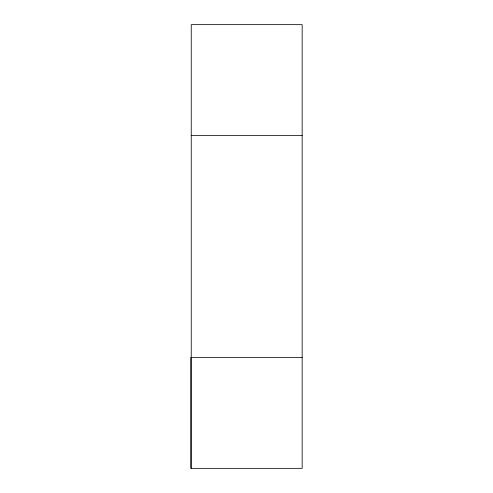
<?xml version="1.0" encoding="UTF-8"?>
<svg xmlns="http://www.w3.org/2000/svg" width="493" height="493" viewBox="0 0 493 493"><rect width="100%" height="100%" fill="white"/><g stroke="black" fill="none" stroke-linecap="round" stroke-linejoin="round"><path stroke-width="0.74" d="M191.235 135.575L302.16 135.575M191.235 357.425L302.16 357.425M191.235 468.35L191.235 24.65L302.16 24.65L302.16 468.35L190.84 468.35L190.84 357.425"/></g></svg>
